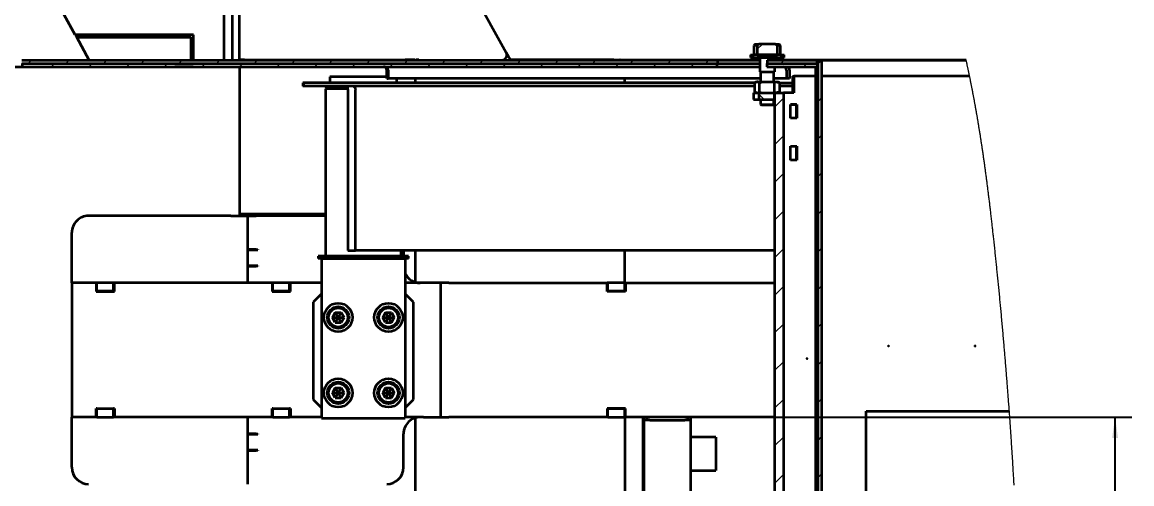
# Paper-space layout 'Blatt1' of a CAD drawing. Header units: millimetres. Extents: x 0 to 1189, y 0 to 841.
# Drawn here: x 514.4 to 646.9, y 686.7 to 741.7 of the extents above; entities that cross this region are included whole.
import ezdxf

# ---------------------------------------------------------------- set-up
doc = ezdxf.new("R2010")
doc.units = ezdxf.units.MM
doc.layers.add('BEMASSUNG', color=1, linetype='Continuous')
doc.styles.add('SLDTEXTSTYLE2', font='TXT', dxfattribs={"width": 0.75})
doc.dimstyles.new('SLDDIMSTYLE1', dxfattribs={"dimtxt": 3.5, "dimasz": 2.5, "dimexe": 0, "dimexo": 0.0625, "dimgap": 0.875, "dimtad": 1, "dimdec": 1, "dimlfac": 5, "dimrnd": 1e-09, "dimzin": 12, "dimdsep": 46, "dimtxsty": 'SLDTEXTSTYLE2', "dimsah": 1, "dimcen": 0.09, "dimadec": 0, "dimazin": 3, "dimtfac": 1, "dimtdec": 1, "dimtmove": 0, "dimatfit": 0, "dimfxl": 1, "dimfrac": 2, "dimtolj": 1, "dimtzin": 12, "dimarcsym": 0})
doc.dimstyles.new('SLDDIMSTYLE2', dxfattribs={"dimtxt": 3.5, "dimasz": 2.5, "dimexe": 0, "dimexo": 0.0625, "dimgap": 0.875, "dimtad": 1, "dimdec": 1, "dimlfac": 5, "dimrnd": 1e-09, "dimzin": 12, "dimdsep": 46, "dimtxsty": 'SLDTEXTSTYLE2', "dimsah": 1, "dimcen": 0.09, "dimadec": 0, "dimazin": 3, "dimtfac": 1, "dimtdec": 1, "dimtofl": 0, "dimtmove": 0, "dimatfit": 3, "dimfxl": 1, "dimfrac": 2, "dimtolj": 1, "dimtzin": 12, "dimarcsym": 0})

# ---------------------------------------------------------------- blocks, each defined once
blk = doc.blocks.new('SW_HATCH_0')
at = {"color": 0, "linetype": 'Continuous', "lineweight": 18}
for p, q in [((184.66, 117.3), (184.03, 116.68)), ((97.44, 115.4), (97.04, 115)), ((101.93, 115.4), (101.53, 115)), ((106.42, 115.4), (106.02, 115)), ((110.91, 115.4), (110.51, 115)), ((115.4, 115.4), (115, 115)), ((119.9, 115.4), (119.5, 115)), ((124.39, 115.4), (123.99, 115)), ((128.88, 115.4), (128.48, 115)), ((133.37, 115.4), (132.97, 115)), ((137.86, 115.4), (137.46, 115)), ((142.35, 115.4), (141.95, 115)), ((146.84, 115.4), (146.44, 115)), ((151.33, 115.4), (150.93, 115)), ((155.82, 115.4), (155.42, 115)), ((160.31, 115.4), (159.91, 115)), ((164.8, 115.4), (164.4, 115)), ((169.29, 115.4), (168.89, 115)), ((173.78, 115.4), (173.38, 115)), ((178.27, 115.4), (177.87, 115)), ((184.05, 116), (184.35, 115.7)), ((187.25, 115.4), (186.85, 115)), ((191.74, 115.4), (191.34, 115)), ((99.74, 115), (100.14, 114.6)), ((104.23, 115), (104.63, 114.6)), ((108.72, 115), (109.12, 114.6)), ((113.21, 115), (113.61, 114.6)), ((117.7, 115), (118.1, 114.6)), ((122.19, 115), (122.59, 114.6)), ((126.68, 115), (127.08, 114.6)), ((131.17, 115), (131.57, 114.6)), ((135.66, 115), (136.06, 114.6)), ((140.15, 115), (140.55, 114.6)), ((144.64, 115), (145.04, 114.6)), ((149.13, 115), (149.53, 114.6)), ((153.62, 115), (154.02, 114.6)), ((158.11, 115), (158.51, 114.6)), ((162.6, 115), (163, 114.6)), ((167.09, 115), (167.49, 114.6)), ((171.58, 115), (171.98, 114.6)), ((176.07, 115), (176.47, 114.6)), ((185.19, 114.87), (185.45, 114.6)), ((189.54, 115), (189.94, 114.6)), ((184.63, 112.78), (184.33, 112.49)), ((184.27, 111.3), (184.88, 110.68)), ((187.17, 110.84), (186.1, 109.77)), ((191.77, 110.95), (191.34, 110.51)), ((187.17, 106.35), (186.1, 105.28)), ((191.77, 106.46), (191.34, 106.02)), ((187.17, 101.86), (186.1, 100.79)), ((191.77, 101.97), (191.34, 101.53)), ((187.17, 97.37), (186.1, 96.3)), ((191.77, 97.48), (191.34, 97.04)), ((187.17, 92.88), (186.1, 91.81)), ((191.77, 92.99), (191.34, 92.55)), ((187.17, 88.39), (186.1, 87.32)), ((191.77, 88.5), (191.34, 88.06)), ((187.17, 83.89), (186.1, 82.83)), ((191.77, 84.01), (191.34, 83.57)), ((191.77, 79.52), (191.34, 79.08)), ((187.17, 79.4), (186.1, 78.34)), ((187.17, 74.91), (186.1, 73.85)), ((191.77, 75.03), (191.34, 74.59)), ((187.17, 70.42), (186.1, 69.35)), ((191.77, 70.54), (191.34, 70.1)), ((187.17, 65.93), (186.1, 64.86)), ((191.77, 66.05), (191.34, 65.61))]:
    blk.add_line(p, q, dxfattribs=at)
blk = doc.blocks.new('_D')
at = {"layer": 'BEMASSUNG'}
for p, q in [((582.56, 602.43), (582.56, 650.62)), ((582.56, 648.62), (573.56, 648.62)), ((586.36, 648.62), (582.56, 648.62)), ((586.36, 648.62), (591.36, 648.62))]:
    blk.add_line(p, q, dxfattribs=at)
for points in [[(582.56, 648.62), (580.06, 648.97), (580.06, 648.27)], [(586.36, 648.62), (588.86, 648.27), (588.86, 648.97)]]:
    blk.add_solid(points, dxfattribs=at)
at = {"layer": 'BEMASSUNG', "insert": (573.56, 653.13), "char_height": 3.5, "attachment_point": 1, "style": 'SLDTEXTSTYLE2'}
blk.add_mtext('19', dxfattribs=at)
blk = doc.blocks.new('_D_1')
at = {"layer": 'BEMASSUNG'}
for p, q in [((584.26, 694.63), (646.88, 694.63)), ((644.88, 622.43), (644.88, 694.63)), ((546.56, 622.43), (646.88, 622.43))]:
    blk.add_line(p, q, dxfattribs=at)
for points in [[(644.88, 694.63), (644.53, 692.13), (645.23, 692.13)], [(644.88, 622.43), (645.23, 624.93), (644.53, 624.93)]]:
    blk.add_solid(points, dxfattribs=at)
at = {"layer": 'BEMASSUNG', "insert": (640.36, 654.65), "char_height": 3.5, "attachment_point": 1, "rotation": 90, "style": 'SLDTEXTSTYLE2'}
blk.add_mtext('361', dxfattribs=at)
blk = doc.blocks.new('_D_4')
at = {"layer": 'BEMASSUNG'}
for p, q in [((546.56, 602.43), (546.56, 568.15)), ((540.36, 570.15), (530.08, 570.15)), ((540.36, 570.15), (546.56, 570.15)), ((546.56, 570.15), (551.56, 570.15))]:
    blk.add_line(p, q, dxfattribs=at)
for centre, start, end in [((536.29, 572.92), 153.4349, 206.5651), ((530.35, 572.92), 333.4349, 26.5651)]:
    blk.add_arc(centre, 6.21, start, end, dxfattribs=at)
for points in [[(540.36, 570.15), (537.86, 570.5), (537.86, 569.8)], [(546.56, 570.15), (549.06, 569.8), (549.06, 570.5)]]:
    blk.add_solid(points, dxfattribs=at)
at = {"layer": 'BEMASSUNG', "insert": (530.74, 574.66), "char_height": 3.5, "attachment_point": 1, "style": 'SLDTEXTSTYLE2'}
blk.add_mtext('31', dxfattribs=at)
blk = doc.blocks.new('_D_6')
at = {"layer": 'BEMASSUNG'}
for p, q in [((507.36, 662.83), (507.36, 637)), ((507.36, 639), (540.36, 639))]:
    blk.add_line(p, q, dxfattribs=at)
for points in [[(507.36, 639), (509.86, 638.65), (509.86, 639.35)], [(540.36, 639), (537.86, 639.35), (537.86, 638.65)]]:
    blk.add_solid(points, dxfattribs=at)
at = {"layer": 'BEMASSUNG', "insert": (519.98, 643.51), "char_height": 3.5, "attachment_point": 1, "style": 'SLDTEXTSTYLE2'}
blk.add_mtext('165', dxfattribs=at)

psp = doc.layouts.new('Blatt1')

# ---------------------------------------------------------------- linework, layer by layer
at = {"color": 7, "linetype": 'Continuous', "lineweight": 35}
for p, q in [((556.016, 767.465), (572.214, 738.122)), ((520.778, 740.255), (517.496, 746.2)), ((538.556, 737.232), (538.556, 743.232)), ((539.556, 737.232), (539.556, 743.232)), ((540.356, 737.239), (540.356, 743.232)), ((534.866, 740.255), (520.778, 740.255)), ((520.778, 740.255), (520.949, 739.945)), ((520.949, 739.945), (520.949, 740.245)), ((520.949, 740.245), (534.856, 740.245)), ((520.949, 739.945), (534.556, 739.945)), ((522.446, 737.232), (520.949, 739.945)), ((521.126, 740.245), (521.121, 740.255)), ((534.556, 739.945), (534.556, 737.232)), ((534.856, 740.245), (534.856, 737.232)), ((534.866, 737.232), (534.866, 740.255)), ((601.914, 739.132), (601.764, 738.982)), ((601.914, 739.132), (602.363, 739.132)), ((602.156, 738.982), (602.363, 739.132)), ((604.365, 739.132), (602.363, 739.132)), ((604.365, 739.132), (604.814, 739.132)), ((604.964, 738.982), (604.814, 739.132)), ((572.705, 737.232), (572.214, 738.122)), ((601.364, 737.832), (601.364, 737.532)), ((601.364, 737.832), (601.661, 737.832)), ((601.661, 737.832), (601.661, 737.532)), ((605.066, 737.832), (601.661, 737.832)), ((601.764, 738.982), (601.764, 737.832)), ((602.156, 738.982), (601.764, 738.982)), ((602.156, 738.982), (602.156, 737.832)), ((602.156, 737.832), (604.572, 737.832)), ((604.964, 738.982), (604.572, 738.982)), ((604.572, 737.832), (604.572, 738.982)), ((604.964, 737.832), (604.964, 738.982)), ((605.066, 737.532), (605.066, 737.832)), ((605.066, 737.832), (605.364, 737.832)), ((605.364, 737.532), (605.364, 737.832)), ((508.523, 736.432), (514.466, 736.432)), ((514.412, 737.232), (597.42, 737.232)), ((514.412, 736.832), (597.42, 736.832)), ((514.466, 736.432), (514.466, 736.832)), ((514.466, 736.832), (597.366, 736.832)), ((514.466, 736.432), (597.366, 736.432)), ((532.656, 736.412), (532.656, 736.432)), ((534.856, 736.412), (532.656, 736.412)), ((534.556, 736.432), (534.556, 736.412)), ((534.856, 736.432), (534.856, 736.412)), ((540.956, 737.239), (540.356, 737.239)), ((540.356, 737.232), (540.356, 737.239)), ((540.356, 736.432), (540.356, 718.632)), ((540.956, 737.232), (540.956, 737.239)), ((540.956, 737.239), (560.156, 737.239)), ((561.356, 737.239), (560.156, 737.239)), ((561.356, 737.232), (561.356, 737.239)), ((561.766, 737.242), (561.446, 737.242)), ((561.446, 737.242), (561.446, 737.232)), ((561.456, 737.242), (561.456, 737.232)), ((561.756, 737.242), (561.756, 737.232)), ((576.356, 737.259), (572.691, 737.259)), ((585.056, 737.259), (576.356, 737.259)), ((585.056, 737.259), (585.756, 737.259)), ((585.796, 737.259), (585.756, 737.259)), ((585.756, 737.259), (585.756, 737.232)), ((585.796, 737.232), (585.796, 737.259)), ((585.796, 737.259), (602.464, 737.259)), ((597.366, 736.832), (597.366, 736.432)), ((597.366, 736.432), (602.464, 736.432)), ((597.42, 737.232), (597.42, 736.832)), ((597.42, 737.232), (602.464, 737.232)), ((597.42, 736.832), (602.464, 736.832)), ((601.364, 737.532), (601.661, 737.532)), ((601.661, 737.532), (605.066, 737.532)), ((602.464, 737.532), (602.464, 735.832)), ((603.309, 736.832), (603.309, 736.432)), ((603.309, 736.832), (609.347, 736.832)), ((603.309, 736.432), (609.347, 736.432)), ((603.357, 737.232), (603.357, 736.832)), ((603.357, 737.232), (609.303, 737.232)), ((603.357, 736.832), (609.303, 736.832)), ((604.264, 737.232), (604.264, 737.532)), ((604.264, 737.259), (627.095, 737.259)), ((604.264, 735.832), (604.264, 736.432)), ((605.066, 737.532), (605.364, 737.532)), ((609.128, 736.432), (609.128, 427.471)), ((609.303, 736.832), (609.303, 737.232)), ((609.461, 737.232), (609.303, 737.232)), ((609.347, 736.432), (609.347, 736.832)), ((609.461, 427.543), (609.461, 737.232)), ((609.461, 737.232), (609.898, 737.232)), ((609.898, 427.657), (609.898, 737.232)), ((609.898, 737.232), (627.1, 737.232)), ((551.156, 735.232), (551.156, 734.512)), ((557.956, 735.232), (551.156, 735.232)), ((557.956, 735.032), (557.956, 736.032)), ((557.956, 735.032), (558.114, 735.032)), ((558.114, 736.032), (558.114, 735.032)), ((602.564, 735.032), (558.114, 735.032)), ((559.156, 734.512), (559.156, 735.032)), ((561.356, 735.032), (561.356, 734.512)), ((586.356, 734.512), (586.356, 735.032)), ((602.464, 735.832), (604.264, 735.832)), ((602.564, 735.832), (602.564, 734.612)), ((604.164, 734.612), (604.164, 735.832)), ((605.66, 735.032), (604.164, 735.032)), ((605.66, 736.032), (605.66, 735.032)), ((606.023, 735.032), (605.66, 735.032)), ((606.023, 736.032), (606.023, 735.032)), ((606.368, 735.312), (606.523, 735.312)), ((606.368, 735.312), (606.368, 733.312)), ((606.523, 735.312), (606.523, 733.312)), ((609.128, 735.312), (606.523, 735.312)), ((627.514, 735.312), (609.898, 735.312)), ((547.915, 734.512), (547.915, 734.112)), ((547.915, 734.512), (547.918, 734.512)), ((547.918, 734.112), (547.915, 734.112)), ((548.061, 734.512), (547.918, 734.512)), ((548.061, 734.112), (547.918, 734.112)), ((548.061, 734.112), (548.061, 734.512)), ((601.891, 734.512), (548.061, 734.512)), ((601.863, 734.112), (548.061, 734.112)), ((550.956, 734.112), (550.656, 733.812)), ((550.656, 733.812), (550.656, 713.832)), ((553.308, 733.812), (550.656, 733.812)), ((553.316, 733.712), (553.316, 714.512)), ((554.202, 714.512), (554.202, 733.712)), ((602.064, 734.612), (601.862, 734.496)), ((601.863, 733.429), (601.863, 734.496)), ((602.064, 734.612), (602.225, 734.612)), ((602.458, 734.563), (602.225, 734.612)), ((602.225, 734.612), (602.596, 734.612)), ((602.458, 733.362), (602.458, 734.563)), ((602.596, 734.612), (604.131, 734.612)), ((604.131, 734.612), (604.249, 734.57)), ((604.131, 734.612), (604.477, 734.612)), ((604.249, 734.57), (604.477, 734.612)), ((604.249, 733.354), (604.249, 734.57)), ((604.477, 734.612), (604.664, 734.612)), ((604.865, 734.496), (604.664, 734.612)), ((604.837, 734.512), (606.368, 734.512)), ((604.865, 733.429), (604.865, 734.496)), ((606.368, 734.112), (604.865, 734.112)), ((601.738, 733.312), (601.738, 732.512)), ((601.738, 733.312), (602.396, 733.312)), ((601.738, 732.512), (602.396, 732.512)), ((601.862, 733.429), (602.064, 733.312)), ((601.863, 733.429), (602.225, 733.312)), ((602.396, 732.512), (602.396, 733.312)), ((602.396, 733.312), (604.22, 733.312)), ((602.396, 732.512), (604.22, 732.512)), ((602.596, 733.312), (602.458, 733.362)), ((602.564, 732.512), (602.564, 731.932)), ((602.596, 733.312), (604.131, 733.312)), ((604.249, 733.354), (604.131, 733.312)), ((604.164, 731.932), (604.164, 732.512)), ((604.22, 732.512), (604.22, 733.312)), ((604.222, 733.312), (604.22, 733.312)), ((604.222, 732.512), (604.22, 732.512)), ((604.222, 733.312), (605.292, 733.312)), ((604.222, 733.312), (604.222, 426.386)), ((604.865, 733.429), (604.477, 733.312)), ((604.664, 733.312), (604.865, 733.429)), ((605.292, 733.312), (605.292, 426.592)), ((606.523, 733.312), (605.292, 733.312)), ((602.564, 731.932), (602.664, 731.832)), ((602.564, 731.932), (604.164, 731.932)), ((602.679, 731.832), (602.664, 731.832)), ((604.064, 731.832), (602.679, 731.832)), ((604.064, 731.832), (604.164, 731.932)), ((606.135, 731.942), (606.911, 731.942)), ((606.135, 730.282), (606.135, 731.942)), ((606.842, 731.912), (606.135, 731.912)), ((606.725, 731.942), (606.725, 731.912)), ((606.755, 731.942), (606.755, 731.912)), ((606.842, 730.312), (606.842, 731.912)), ((606.911, 731.942), (606.911, 730.282)), ((606.135, 730.312), (606.842, 730.312)), ((606.911, 730.282), (606.135, 730.282)), ((606.725, 730.282), (606.725, 730.312)), ((606.755, 730.312), (606.755, 730.282)), ((606.135, 726.942), (606.911, 726.942)), ((606.135, 725.282), (606.135, 726.942)), ((606.842, 726.912), (606.135, 726.912)), ((606.725, 726.912), (606.725, 726.942)), ((606.755, 726.942), (606.755, 726.912)), ((606.842, 725.312), (606.842, 726.912)), ((606.911, 726.942), (606.911, 725.282)), ((606.135, 725.312), (606.842, 725.312)), ((606.911, 725.282), (606.135, 725.282)), ((606.755, 725.312), (606.755, 725.282)), ((539.356, 718.632), (522.356, 718.632)), ((539.356, 718.632), (541.356, 718.632)), ((550.656, 718.832), (540.356, 718.832)), ((540.956, 718.632), (540.956, 718.832)), ((541.356, 710.632), (541.356, 718.632)), ((541.356, 718.632), (542.356, 718.632)), ((550.656, 718.632), (542.356, 718.632)), ((520.356, 710.632), (520.356, 716.632)), ((542.356, 714.632), (541.356, 714.632)), ((541.356, 714.592), (542.556, 714.592)), ((542.356, 714.632), (542.556, 714.632)), ((542.556, 714.632), (542.556, 714.592)), ((553.316, 714.512), (554.202, 714.512)), ((604.222, 714.512), (554.202, 714.512)), ((559.656, 713.832), (559.656, 714.512)), ((559.956, 714.512), (559.956, 713.832)), ((561.356, 714.512), (561.356, 710.725)), ((586.356, 710.632), (586.356, 714.512)), ((542.556, 712.672), (541.356, 712.672)), ((541.356, 712.632), (542.356, 712.632)), ((542.556, 712.632), (542.356, 712.632)), ((542.556, 712.672), (542.556, 712.632)), ((549.756, 713.832), (549.756, 713.532)), ((560.556, 713.832), (549.756, 713.832)), ((560.556, 713.532), (549.756, 713.532)), ((550.156, 713.512), (550.156, 694.512)), ((560.156, 713.512), (550.156, 713.512)), ((552.156, 713.532), (552.156, 713.512)), ((558.156, 713.512), (558.156, 713.532)), ((559.956, 713.532), (559.956, 713.512)), ((560.156, 713.512), (560.156, 694.512)), ((560.556, 713.532), (560.556, 713.832)), ((520.356, 710.632), (520.356, 694.632)), ((523.256, 710.632), (520.356, 710.632)), ((523.356, 710.632), (523.256, 710.632)), ((523.256, 710.632), (523.256, 709.612)), ((523.356, 709.632), (523.356, 710.632)), ((525.356, 710.632), (523.356, 710.632)), ((525.356, 709.632), (525.356, 710.632)), ((525.456, 710.632), (525.356, 710.632)), ((525.456, 709.612), (525.456, 710.632)), ((544.256, 710.632), (525.456, 710.632)), ((544.356, 710.632), (544.256, 710.632)), ((544.256, 710.632), (544.256, 709.612)), ((544.356, 709.632), (544.356, 710.632)), ((546.356, 710.632), (544.356, 710.632)), ((546.356, 709.632), (546.356, 710.632)), ((546.456, 710.632), (546.356, 710.632)), ((546.456, 709.612), (546.456, 710.632)), ((550.156, 710.632), (546.456, 710.632)), ((562.356, 710.632), (560.156, 710.632)), ((564.356, 710.632), (562.356, 710.632)), ((564.356, 710.632), (564.356, 694.632)), ((565.356, 710.632), (564.356, 710.632)), ((565.356, 710.632), (584.256, 710.632)), ((584.356, 710.632), (584.256, 710.632)), ((584.256, 709.612), (584.256, 710.632)), ((584.356, 709.632), (584.356, 710.632)), ((586.356, 710.632), (584.356, 710.632)), ((586.356, 709.632), (586.356, 710.632)), ((586.456, 710.632), (586.356, 710.632)), ((586.456, 710.632), (586.456, 709.612)), ((586.456, 710.632), (604.222, 710.632)), ((523.356, 709.632), (523.256, 709.632)), ((523.256, 709.612), (525.456, 709.612)), ((525.356, 709.632), (523.356, 709.632)), ((525.456, 709.632), (525.356, 709.632)), ((544.356, 709.632), (544.256, 709.632)), ((544.256, 709.612), (546.456, 709.612)), ((546.356, 709.632), (544.356, 709.632)), ((545.856, 709.612), (545.856, 709.632)), ((545.956, 709.612), (545.956, 709.632)), ((546.456, 709.632), (546.356, 709.632)), ((550.156, 709.332), (549.156, 708.332)), ((561.156, 708.332), (560.156, 709.332)), ((584.356, 709.632), (584.256, 709.632)), ((586.456, 709.612), (584.256, 709.612)), ((586.356, 709.632), (584.356, 709.632)), ((586.456, 709.632), (586.356, 709.632)), ((586.356, 709.612), (586.356, 709.632)), ((549.156, 708.332), (549.156, 696.732)), ((561.156, 696.732), (561.156, 708.332)), ((551.81, 707.112), (551.463, 706.512)), ((551.81, 705.912), (551.463, 706.512)), ((551.463, 706.512), (552.156, 706.512)), ((551.81, 707.112), (552.503, 707.112)), ((552.156, 706.512), (551.81, 707.112)), ((551.81, 705.912), (552.156, 706.512)), ((551.81, 705.912), (552.503, 705.912)), ((552.156, 706.512), (552.503, 707.112)), ((552.503, 705.912), (552.156, 706.512)), ((552.156, 706.512), (552.849, 706.512)), ((552.503, 707.112), (552.849, 706.512)), ((552.503, 705.912), (552.849, 706.512)), ((557.81, 707.112), (557.463, 706.512)), ((557.81, 705.912), (557.463, 706.512)), ((557.463, 706.512), (558.156, 706.512)), ((557.81, 707.112), (558.503, 707.112)), ((558.156, 706.512), (557.81, 707.112)), ((557.81, 705.912), (558.156, 706.512)), ((557.81, 705.912), (558.503, 705.912)), ((558.156, 706.512), (558.503, 707.112)), ((558.156, 706.512), (558.849, 706.512)), ((558.503, 705.912), (558.156, 706.512)), ((558.503, 707.112), (558.849, 706.512)), ((558.503, 705.912), (558.849, 706.512)), ((551.81, 698.112), (551.463, 697.512)), ((551.81, 698.112), (552.503, 698.112)), ((552.156, 697.512), (551.81, 698.112)), ((552.156, 697.512), (552.503, 698.112)), ((552.503, 698.112), (552.849, 697.512)), ((557.81, 698.112), (557.463, 697.512)), ((557.81, 698.112), (558.503, 698.112)), ((558.156, 697.512), (557.81, 698.112)), ((558.156, 697.512), (558.503, 698.112)), ((558.503, 698.112), (558.849, 697.512)), ((549.156, 696.732), (550.156, 695.732)), ((551.81, 696.912), (551.463, 697.512)), ((551.463, 697.512), (552.156, 697.512)), ((551.81, 696.912), (552.156, 697.512)), ((551.81, 696.912), (552.503, 696.912)), ((552.503, 696.912), (552.156, 697.512)), ((552.156, 697.512), (552.849, 697.512)), ((552.503, 696.912), (552.849, 697.512)), ((557.81, 696.912), (557.463, 697.512)), ((557.463, 697.512), (558.156, 697.512)), ((557.81, 696.912), (558.156, 697.512)), ((557.81, 696.912), (558.503, 696.912)), ((558.156, 697.512), (558.849, 697.512)), ((558.503, 696.912), (558.156, 697.512)), ((558.503, 696.912), (558.849, 697.512)), ((560.156, 695.732), (561.156, 696.732)), ((523.256, 695.652), (525.456, 695.652)), ((523.256, 694.632), (523.256, 695.652)), ((523.356, 695.632), (523.256, 695.632)), ((523.356, 694.632), (523.356, 695.632)), ((523.356, 695.632), (525.356, 695.632)), ((525.356, 694.632), (525.356, 695.632)), ((525.456, 695.632), (525.356, 695.632)), ((525.456, 695.652), (525.456, 694.632)), ((544.256, 695.652), (546.456, 695.652)), ((544.256, 694.632), (544.256, 695.652)), ((544.356, 695.632), (544.256, 695.632)), ((544.356, 694.632), (544.356, 695.632)), ((544.356, 695.632), (546.356, 695.632)), ((546.356, 694.632), (546.356, 695.632)), ((546.456, 695.632), (546.356, 695.632)), ((546.456, 695.652), (546.456, 694.632)), ((586.456, 695.652), (584.256, 695.652)), ((584.256, 695.652), (584.256, 694.632)), ((584.356, 695.632), (584.256, 695.632)), ((584.356, 694.632), (584.356, 695.632)), ((584.356, 695.632), (586.356, 695.632)), ((585.616, 695.652), (585.616, 695.632)), ((586.356, 695.652), (586.356, 695.632)), ((586.356, 694.632), (586.356, 695.632)), ((586.456, 695.632), (586.356, 695.632)), ((586.456, 694.632), (586.456, 695.652)), ((615.171, 695.312), (632.261, 695.312)), ((615.171, 478.312), (615.171, 695.312)), ((520.356, 688.632), (520.356, 694.632)), ((523.256, 694.632), (520.356, 694.632)), ((523.356, 694.632), (523.256, 694.632)), ((523.356, 694.632), (525.356, 694.632)), ((525.456, 694.632), (525.356, 694.632)), ((544.256, 694.632), (525.456, 694.632)), ((541.356, 686.632), (541.356, 694.632)), ((544.356, 694.632), (544.256, 694.632)), ((544.356, 694.632), (546.356, 694.632)), ((546.456, 694.632), (546.356, 694.632)), ((550.156, 694.632), (546.456, 694.632)), ((550.156, 694.512), (560.156, 694.512)), ((562.356, 694.632), (560.156, 694.632)), ((561.356, 694.54), (561.356, 663.032)), ((562.356, 694.632), (564.356, 694.632)), ((564.356, 694.632), (565.356, 694.632)), ((584.256, 694.632), (565.356, 694.632)), ((584.356, 694.632), (584.256, 694.632)), ((584.356, 694.632), (586.356, 694.632)), ((586.456, 694.632), (586.356, 694.632)), ((586.356, 694.632), (586.356, 638.726)), ((604.222, 694.632), (586.456, 694.632)), ((588.556, 594.365), (588.556, 694.632)), ((588.636, 694.632), (588.636, 694.242)), ((588.636, 694.242), (588.636, 594.513)), ((589.356, 694.242), (588.636, 694.242)), ((589.036, 694.242), (589.036, 694.632)), ((589.356, 694.242), (593.516, 694.242)), ((594.236, 694.242), (593.516, 694.242)), ((593.836, 694.632), (593.836, 694.242)), ((594.236, 694.242), (594.236, 694.632)), ((594.236, 634.432), (594.236, 694.242)), ((542.356, 692.632), (541.356, 692.632)), ((541.356, 692.592), (542.556, 692.592)), ((542.356, 692.632), (542.556, 692.632)), ((542.556, 692.632), (542.556, 692.592)), ((559.956, 688.632), (559.956, 692.632)), ((597.236, 692.242), (594.236, 692.242)), ((597.236, 692.242), (597.236, 688.242)), ((542.556, 690.672), (541.356, 690.672)), ((541.356, 690.632), (542.356, 690.632)), ((542.556, 690.632), (542.356, 690.632)), ((542.556, 690.672), (542.556, 690.632)), ((594.236, 688.242), (597.236, 688.242))]:
    psp.add_line(p, q, dxfattribs=at)
at = {"color": 7, "linetype": 'Continuous', "lineweight": 35, "flags": 128}
for points in [[(576.356, 737.259), (576.161, 737.24), (576.128, 737.232)], [(553.938, 734.112), (553.989, 734.105), (554.039, 734.082), (554.085, 734.045), (554.125, 733.995), (554.158, 733.935), (554.182, 733.865), (554.197, 733.79), (554.202, 733.712)]]:
    psp.add_lwpolyline(points, dxfattribs=at)
at = {"color": 7, "linetype": 'Continuous', "lineweight": 18, "flags": 128}
psp.add_lwpolyline([(632.83, 686.484), (632.82, 686.668), (632.809, 686.853), (632.799, 687.037), (632.788, 687.222), (632.778, 687.406), (632.767, 687.591), (632.756, 687.775), (632.745, 687.96), (632.734, 688.144), (632.723, 688.329), (632.712, 688.513), (632.701, 688.698), (632.69, 688.883), (632.678, 689.067), (632.667, 689.252), (632.656, 689.436), (632.644, 689.63), (632.631, 689.823), (632.619, 690.017), (632.607, 690.21), (632.595, 690.404), (632.582, 690.597), (632.571, 690.782), (632.559, 690.967), (632.547, 691.151), (632.535, 691.336), (632.523, 691.521), (632.51, 691.706), (632.498, 691.89), (632.486, 692.075), (632.473, 692.269), (632.46, 692.462), (632.447, 692.656), (632.434, 692.849), (632.421, 693.043), (632.407, 693.237), (632.394, 693.43), (632.381, 693.624), (632.367, 693.818), (632.354, 694.011), (632.34, 694.205), (632.326, 694.399), (632.313, 694.582), (632.3, 694.764), (632.287, 694.947), (632.274, 695.13), (632.261, 695.312), (632.247, 695.502), (632.233, 695.693), (632.219, 695.883), (632.205, 696.073), (632.191, 696.263), (632.177, 696.453), (632.163, 696.643), (632.15, 696.818), (632.137, 696.992), (632.124, 697.166), (632.11, 697.341), (632.097, 697.515), (632.084, 697.69), (632.07, 697.864), (632.057, 698.038), (632.043, 698.213), (632.03, 698.387), (632.016, 698.562), (632.003, 698.736), (631.986, 698.942), (631.97, 699.148), (631.954, 699.353), (631.937, 699.559), (631.923, 699.733), (631.909, 699.908), (631.895, 700.083), (631.881, 700.257), (631.867, 700.432), (631.853, 700.606), (631.836, 700.812), (631.819, 701.018), (631.802, 701.224), (631.785, 701.43), (631.769, 701.614), (631.754, 701.798), (631.739, 701.981), (631.723, 702.165), (631.707, 702.349), (631.692, 702.533), (631.676, 702.717), (631.66, 702.901), (631.643, 703.101), (631.626, 703.3), (631.609, 703.5), (631.591, 703.7), (631.574, 703.9), (631.557, 704.096), (631.539, 704.292), (631.522, 704.488), (631.504, 704.685), (631.487, 704.885), (631.469, 705.085), (631.451, 705.286), (631.433, 705.486), (631.414, 705.686), (631.396, 705.887), (631.378, 706.087), (631.36, 706.288), (631.341, 706.488), (631.323, 706.689), (631.304, 706.889), (631.285, 707.09), (631.267, 707.29), (631.248, 707.491), (631.231, 707.675), (631.213, 707.859), (631.196, 708.042), (631.178, 708.226), (631.161, 708.41), (631.143, 708.594), (631.124, 708.795), (631.105, 708.996), (631.085, 709.197), (631.066, 709.397), (631.046, 709.598), (631.026, 709.799), (631.007, 710), (630.989, 710.184), (630.97, 710.368), (630.952, 710.553), (630.934, 710.737), (630.915, 710.921), (630.897, 711.105), (630.879, 711.289), (630.86, 711.474), (630.841, 711.658), (630.823, 711.842), (630.804, 712.027), (630.785, 712.211), (630.767, 712.385), (630.75, 712.559), (630.732, 712.733), (630.714, 712.907), (630.696, 713.081), (630.677, 713.257), (630.659, 713.433), (630.641, 713.609), (630.622, 713.785), (630.604, 713.962), (630.585, 714.138), (630.567, 714.314), (630.548, 714.49), (630.528, 714.675), (630.509, 714.86), (630.489, 715.044), (630.469, 715.229), (630.449, 715.414), (630.429, 715.599), (630.412, 715.757), (630.395, 715.915), (630.377, 716.074), (630.36, 716.232), (630.343, 716.39), (630.325, 716.549), (630.308, 716.707), (630.292, 716.852), (630.275, 716.998), (630.259, 717.143), (630.243, 717.288), (630.226, 717.433), (630.21, 717.579), (630.192, 717.737), (630.174, 717.895), (630.156, 718.054), (630.138, 718.212), (630.12, 718.371), (630.101, 718.529), (630.083, 718.688), (630.066, 718.833), (630.049, 718.978), (630.032, 719.123), (630.015, 719.268), (629.998, 719.414), (629.98, 719.559), (629.963, 719.704), (629.946, 719.849), (629.928, 719.994), (629.911, 720.139), (629.893, 720.285), (629.875, 720.43), (629.859, 720.567), (629.842, 720.703), (629.825, 720.84), (629.808, 720.977), (629.791, 721.114), (629.775, 721.245), (629.758, 721.377), (629.742, 721.509), (629.725, 721.64), (629.708, 721.772), (629.692, 721.903), (629.676, 722.027), (629.66, 722.151), (629.644, 722.275), (629.628, 722.399), (629.612, 722.523), (629.596, 722.647), (629.58, 722.771), (629.563, 722.895), (629.547, 723.019), (629.531, 723.143), (629.514, 723.265), (629.498, 723.386), (629.482, 723.508), (629.466, 723.63), (629.449, 723.754), (629.432, 723.877), (629.415, 724.001), (629.398, 724.125), (629.381, 724.249), (629.365, 724.37), (629.348, 724.492), (629.331, 724.613), (629.314, 724.735), (629.297, 724.859), (629.279, 724.983), (629.262, 725.107), (629.244, 725.231), (629.227, 725.354), (629.209, 725.478), (629.191, 725.602), (629.173, 725.726), (629.156, 725.849), (629.138, 725.973), (629.12, 726.096), (629.102, 726.22), (629.084, 726.341), (629.066, 726.462), (629.048, 726.583), (629.03, 726.705), (629.013, 726.813), (628.997, 726.921), (628.981, 727.029), (628.965, 727.137), (628.948, 727.245), (628.932, 727.353), (628.915, 727.461), (628.898, 727.57), (628.882, 727.678), (628.865, 727.786), (628.848, 727.894), (628.831, 728.002), (628.814, 728.109), (628.797, 728.217), (628.78, 728.325), (628.763, 728.433), (628.745, 728.546), (628.727, 728.659), (628.709, 728.772), (628.691, 728.885), (628.672, 728.998), (628.654, 729.111), (628.637, 729.213), (628.621, 729.316), (628.604, 729.418), (628.587, 729.52), (628.57, 729.623), (628.553, 729.725), (628.537, 729.821), (628.521, 729.918), (628.504, 730.014), (628.488, 730.11), (628.472, 730.207), (628.455, 730.303), (628.439, 730.399), (628.422, 730.496), (628.406, 730.592), (628.389, 730.688), (628.373, 730.782), (628.356, 730.877), (628.34, 730.971), (628.323, 731.066), (628.307, 731.162), (628.29, 731.258), (628.273, 731.354), (628.255, 731.45), (628.238, 731.546), (628.221, 731.641), (628.205, 731.735), (628.188, 731.829), (628.17, 731.923), (628.153, 732.019), (628.135, 732.116), (628.118, 732.212), (628.1, 732.308), (628.083, 732.404), (628.065, 732.5), (628.047, 732.596), (628.029, 732.692), (628.011, 732.787), (627.993, 732.883), (627.975, 732.979), (627.957, 733.074), (627.939, 733.168), (627.921, 733.262), (627.903, 733.356), (627.885, 733.45), (627.867, 733.546), (627.848, 733.641), (627.83, 733.737), (627.811, 733.833), (627.792, 733.928), (627.774, 734.024), (627.755, 734.12), (627.736, 734.215), (627.717, 734.311), (627.698, 734.406), (627.679, 734.502), (627.66, 734.597), (627.64, 734.693), (627.621, 734.788), (627.603, 734.876), (627.585, 734.963), (627.567, 735.05), (627.55, 735.138), (627.532, 735.225), (627.514, 735.312), (627.494, 735.409), (627.474, 735.505), (627.453, 735.601), (627.433, 735.697), (627.413, 735.793), (627.393, 735.889), (627.372, 735.985), (627.354, 736.073), (627.335, 736.161), (627.316, 736.249), (627.297, 736.337), (627.278, 736.425), (627.259, 736.512), (627.242, 736.593), (627.224, 736.674), (627.206, 736.755), (627.189, 736.835), (627.171, 736.916), (627.153, 736.995), (627.136, 737.074), (627.118, 737.153), (627.1, 737.232), (627.095, 737.259)], dxfattribs=at)
at = {"color": 7, "linetype": 'Continuous', "lineweight": 35}
for centre, radius in [((552.156, 706.512), 1.7), ((552.156, 706.512), 1.3), ((552.156, 706.512), 1.14), ((558.156, 706.512), 1.7), ((558.156, 706.512), 1.3), ((558.156, 706.512), 1.14), ((552.156, 697.512), 1.7), ((552.156, 697.512), 1.3), ((552.156, 697.512), 1.14), ((558.156, 697.512), 1.7), ((558.156, 697.512), 1.3), ((558.156, 697.512), 1.14)]:
    psp.add_circle(centre, radius, dxfattribs=at)
for centre, radius, start, end in [((571.689, 737.832), 0.6, 270.00108, 28.89897), ((557.556, 736.032), 0.4, 0.00152, 89.99933), ((557.732, 736.05), 0.383, 357.36454, 87.09557), ((605.277, 736.05), 0.383, 357.36499, 87.09512), ((605.161, 736.035), 0.862, 359.85365, 27.48644), ((522.356, 716.632), 2, 89.99967, 180.00033), ((561.956, 712.632), 2, 205.84238, 269.99955), ((561.956, 692.632), 2, 89.99996, 180.00004), ((522.356, 688.632), 2, 180.00026, 269.99974), ((557.956, 688.632), 2, 270.00055, 359.99945)]:
    psp.add_arc(centre, radius, start, end, dxfattribs=at)
for points, knots in [([(604.365, 739.132), (604.399, 739.108), (604.469, 739.06), (604.537, 739.008), (604.572, 738.982)], [0, 0, 0, 0, 0.4896978, 1, 1, 1, 1]), ([(553.316, 733.712), (553.301, 733.815), (553.281, 733.951), (553.316, 734.081), (553.324, 734.112)], [0, 0, 0, 0, 0.7607392, 1, 1, 1, 1]), ([(602.225, 734.612), (602.217, 734.612), (602.089, 734.61), (601.972, 734.551), (601.863, 734.496)], [0, 0, 0, 0, 0.0675381, 1, 1, 1, 1]), ([(602.458, 734.563), (602.497, 734.577), (602.543, 734.594), (602.589, 734.61), (602.596, 734.612)], [0, 0, 0, 0, 0.8550224, 1, 1, 1, 1]), ([(604.477, 734.612), (604.486, 734.612), (604.621, 734.61), (604.747, 734.551), (604.865, 734.496)], [0, 0, 0, 0, 0.06795202, 1, 1, 1, 1]), ([(602.225, 733.312), (602.234, 733.313), (602.314, 733.314), (602.39, 733.339), (602.458, 733.362)], [0, 0, 0, 0, 0.1082662, 1, 1, 1, 1]), ([(604.477, 733.312), (604.467, 733.313), (604.39, 733.313), (604.315, 733.335), (604.249, 733.354)], [0, 0, 0, 0, 0.1188764, 1, 1, 1, 1]), ([(617.821, 703.103), (617.82, 703.106), (617.819, 703.112), (617.82, 703.119), (617.822, 703.124), (617.824, 703.127), (617.827, 703.13), (617.831, 703.132), (617.837, 703.133), (617.844, 703.132), (617.848, 703.13), (617.85, 703.128), (617.852, 703.125), (617.854, 703.12), (617.855, 703.113), (617.855, 703.105), (617.853, 703.1), (617.851, 703.098), (617.848, 703.095), (617.844, 703.093), (617.837, 703.092), (617.831, 703.093), (617.826, 703.095), (617.824, 703.097), (617.822, 703.1), (617.821, 703.102), (617.821, 703.103)], [0, 0, 0, 0, 0.0735997, 0.1447053, 0.1747946, 0.2027551, 0.2299108, 0.257768, 0.3210004, 0.3837086, 0.41124, 0.438266, 0.4663873, 0.4972037, 0.5710244, 0.6417163, 0.6716612, 0.6994164, 0.7267274, 0.7551811, 0.8208517, 0.8861231, 0.9142339, 0.9414251, 0.9694223, 1, 1, 1, 1]), ([(628.158, 703.103), (628.157, 703.106), (628.156, 703.112), (628.157, 703.119), (628.159, 703.124), (628.161, 703.127), (628.163, 703.129), (628.168, 703.132), (628.174, 703.133), (628.18, 703.132), (628.184, 703.13), (628.186, 703.128), (628.188, 703.125), (628.19, 703.12), (628.191, 703.113), (628.19, 703.105), (628.188, 703.1), (628.186, 703.098), (628.184, 703.095), (628.18, 703.093), (628.174, 703.092), (628.167, 703.093), (628.163, 703.095), (628.161, 703.097), (628.159, 703.1), (628.158, 703.102), (628.158, 703.103)], [0, 0, 0, 0, 0.0753274, 0.1480654, 0.1786467, 0.2068031, 0.2338278, 0.2612135, 0.3227371, 0.3837111, 0.4107498, 0.4376286, 0.4659524, 0.4972835, 0.5728061, 0.6451537, 0.6756076, 0.7035707, 0.7307414, 0.7587005, 0.8225934, 0.8860403, 0.9136437, 0.9406785, 0.9688934, 1, 1, 1, 1]), ([(608.083, 701.603), (608.082, 701.606), (608.081, 701.612), (608.082, 701.619), (608.084, 701.624), (608.086, 701.627), (608.089, 701.63), (608.093, 701.632), (608.1, 701.633), (608.107, 701.632), (608.111, 701.63), (608.114, 701.628), (608.116, 701.625), (608.118, 701.62), (608.119, 701.613), (608.118, 701.605), (608.116, 701.6), (608.114, 701.598), (608.111, 701.595), (608.107, 701.593), (608.1, 701.592), (608.093, 701.593), (608.089, 701.595), (608.086, 701.597), (608.084, 701.6), (608.083, 701.602), (608.083, 701.603)], [0, 0, 0, 0, 0.0723153, 0.142116, 0.1719246, 0.1997456, 0.2270205, 0.2552193, 0.3196915, 0.3836776, 0.4115764, 0.4387085, 0.4666853, 0.4971302, 0.5696868, 0.6391466, 0.6687218, 0.6963388, 0.7237597, 0.7525796, 0.8195555, 0.8861445, 0.9146275, 0.9418813, 0.9698113, 1, 1, 1, 1])]:
    psp.add_open_spline(points, degree=3, knots=knots, dxfattribs=at)

# ---------------------------------------------------------------- block references
at = {"color": 7, "linetype": 'Continuous', "lineweight": 18}
psp.add_blockref('SW_HATCH_0', (418.124, 621.827), dxfattribs=at)

# ---------------------------------------------------------------- dimensions: what is measured, and where the dimension line sits
at = {"layer": 'BEMASSUNG'}
for base, p1, p2, dimstyle, picture, middle in [((540.356, 638.998), (507.356, 662.832), (540.356, 737.232), 'SLDDIMSTYLE2', '_D_6', (523.856, 638.998)), ((582.556, 648.622), (586.356, 695.632), (582.556, 602.432), 'SLDDIMSTYLE1', '_D', (576.151, 648.622))]:
    dim = psp.add_linear_dim(base=base, p1=p1, p2=p2, dimstyle=dimstyle, dxfattribs=at)
    dim.commit()
    dim.dimension.update_dxf_attribs({"geometry": picture, "text_midpoint": middle, "dimtype": 160})
dim = psp.add_linear_dim(base=(546.556, 570.146), p1=(540.356, 737.232), p2=(546.556, 602.432), text='(<>)', dimstyle='SLDDIMSTYLE1', dxfattribs=at)
dim.commit()
dim.dimension.update_dxf_attribs({"geometry": '_D_4', "text_midpoint": (533.321, 570.146), "dimtype": 160})
dim = psp.add_linear_dim(base=(644.876, 694.632), p1=(546.556, 622.432), p2=(584.256, 694.632), angle=90, dimstyle='SLDDIMSTYLE2', dxfattribs=at)
dim.commit()
dim.dimension.update_dxf_attribs({"geometry": '_D_1', "text_midpoint": (644.876, 658.532), "dimtype": 160})

doc.saveas('drawing.dxf')
